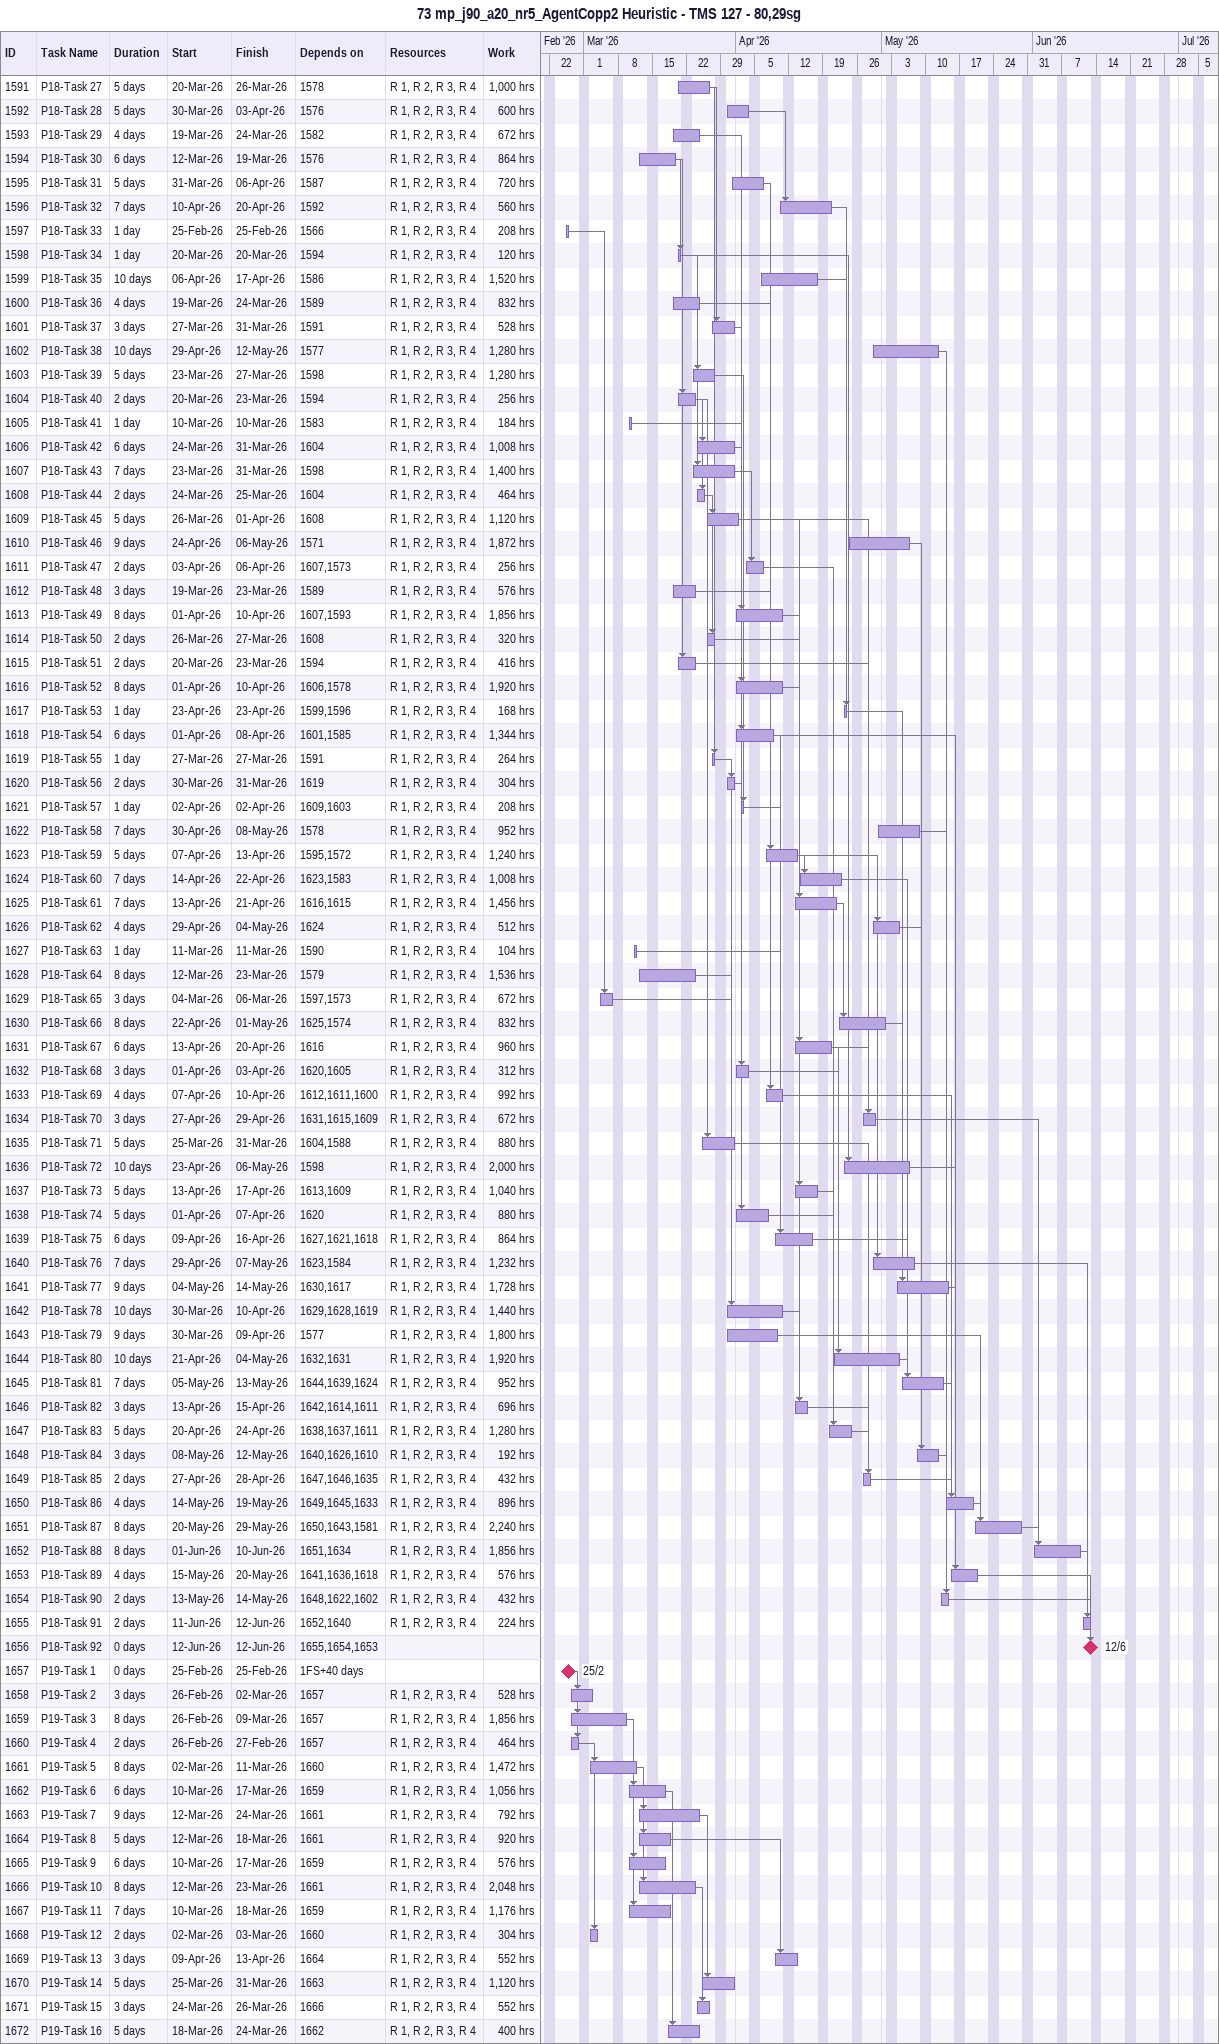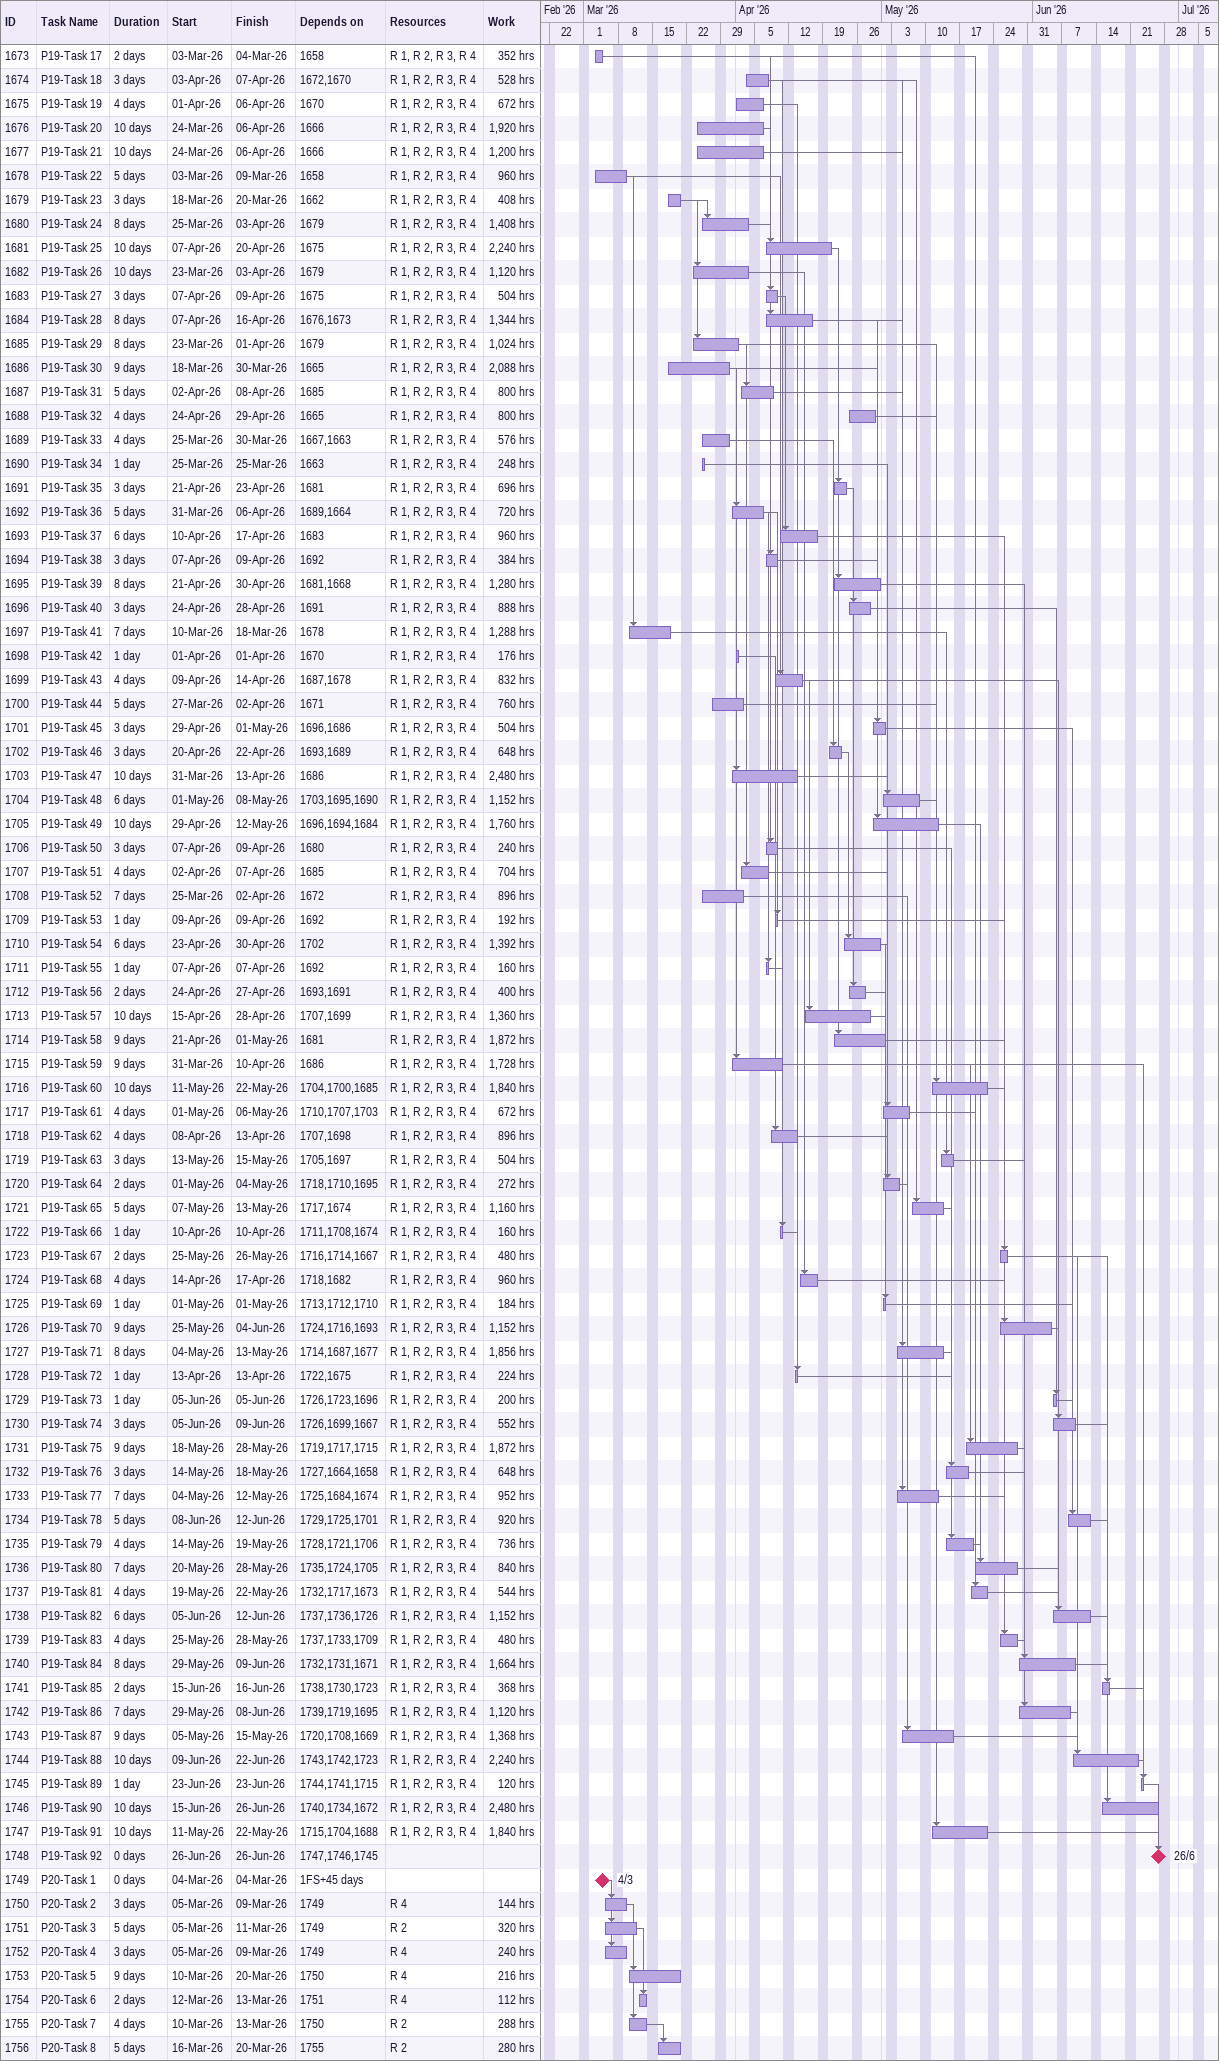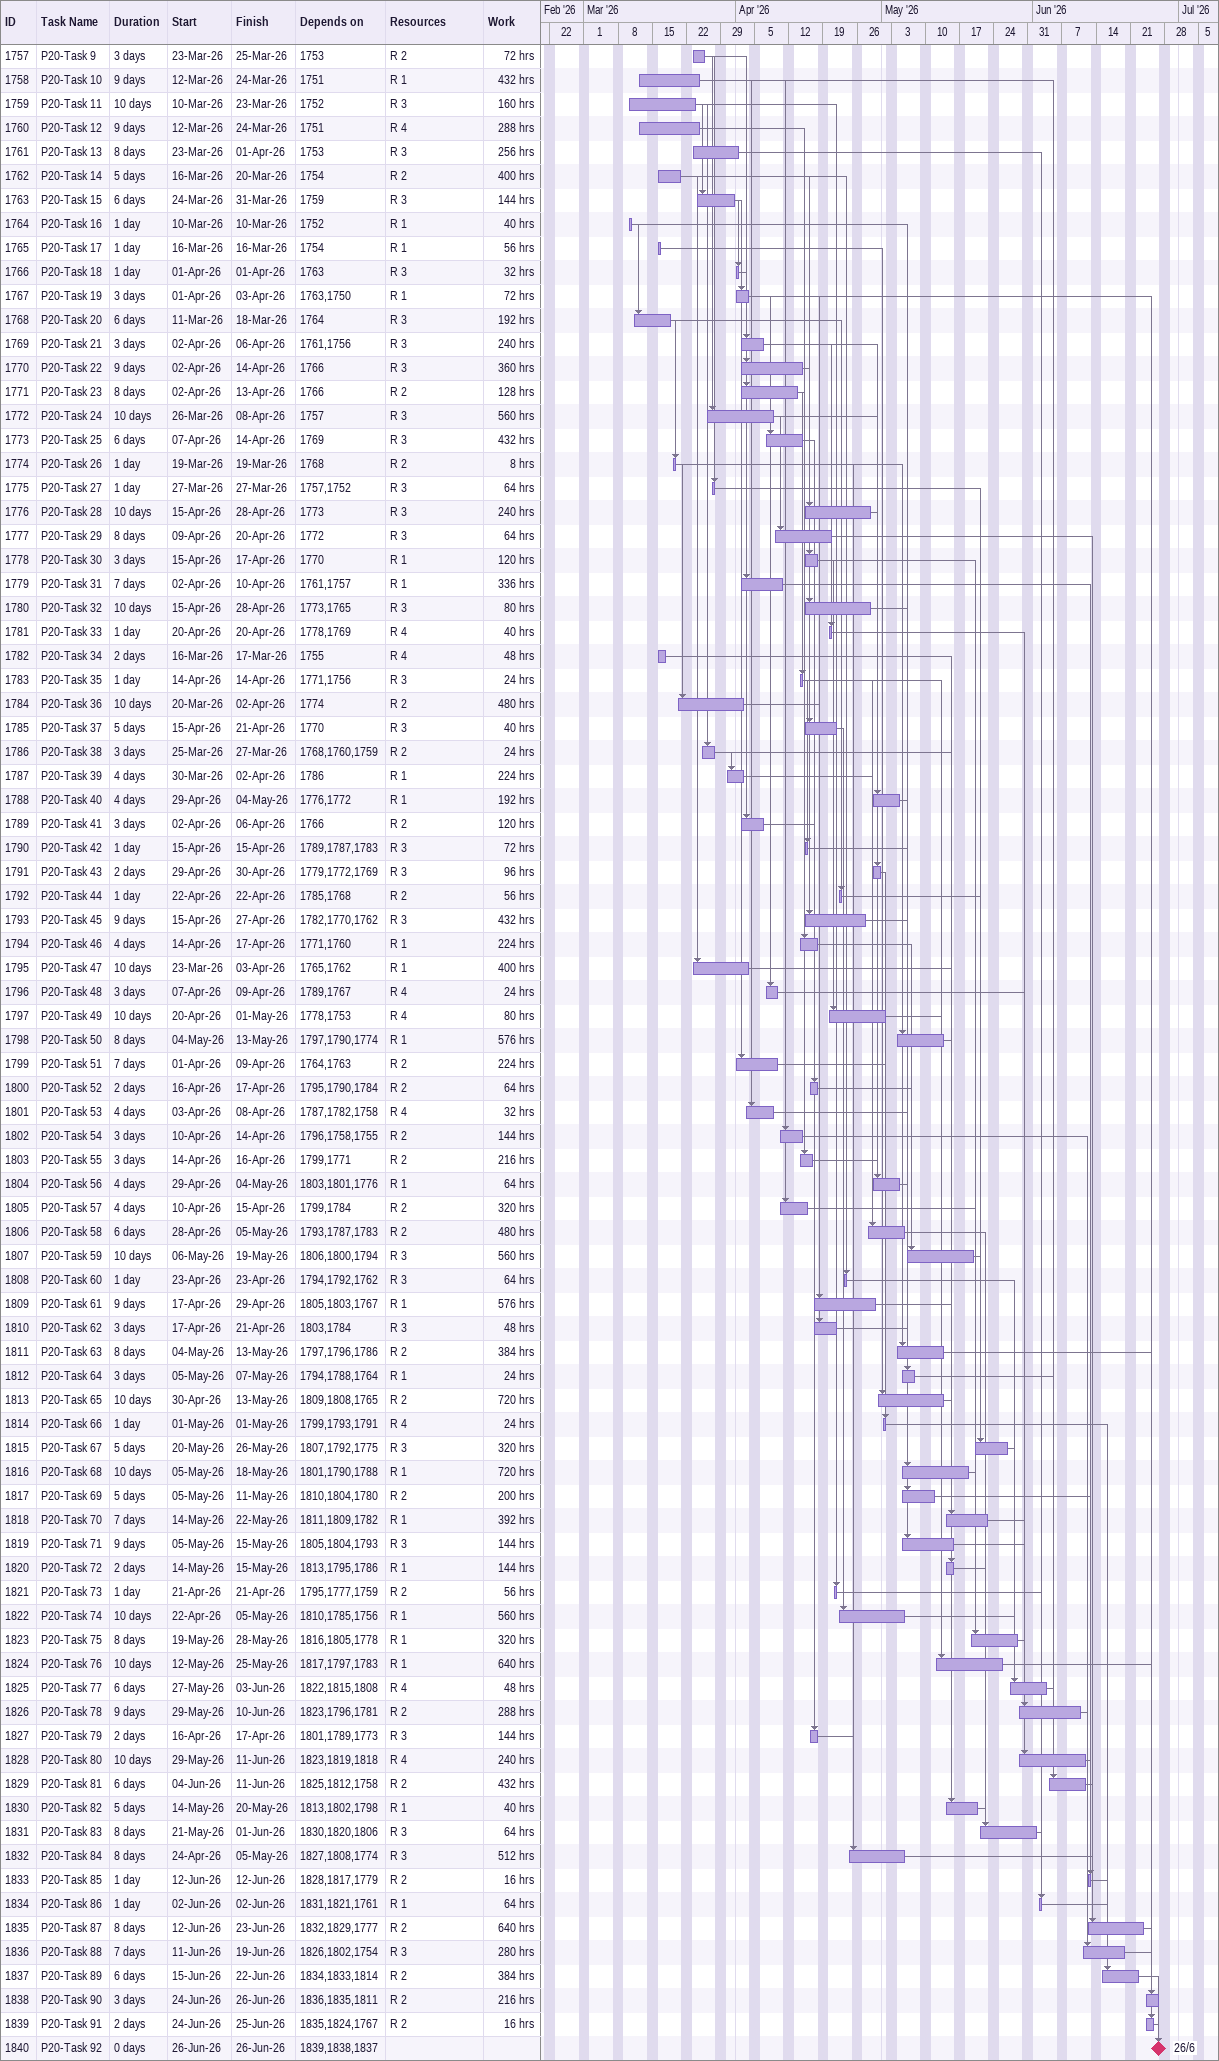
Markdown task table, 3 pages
73 mp_j90_a20_nr5_AgentCopp2 Heuristic - TMS 127 - 80,29sg

| ID | Task | Duration | Start | Finish | Predecessors | Resources | Work (h) |
|---|---|---|---|---|---|---|---|
| 1591 | P18-Task 27 | 5d | 2026-03-20 | 2026-03-26 | 1578 | R 1, R 2, R 3, R 4 | 1000 |
| 1592 | P18-Task 28 | 5d | 2026-03-30 | 2026-04-03 | 1576 | R 1, R 2, R 3, R 4 | 600 |
| 1593 | P18-Task 29 | 4d | 2026-03-19 | 2026-03-24 | 1582 | R 1, R 2, R 3, R 4 | 672 |
| 1594 | P18-Task 30 | 6d | 2026-03-12 | 2026-03-19 | 1576 | R 1, R 2, R 3, R 4 | 864 |
| 1595 | P18-Task 31 | 5d | 2026-03-31 | 2026-04-06 | 1587 | R 1, R 2, R 3, R 4 | 720 |
| 1596 | P18-Task 32 | 7d | 2026-04-10 | 2026-04-20 | 1592 | R 1, R 2, R 3, R 4 | 560 |
| 1597 | P18-Task 33 | 1d | 2026-02-25 | 2026-02-25 | 1566 | R 1, R 2, R 3, R 4 | 208 |
| 1598 | P18-Task 34 | 1d | 2026-03-20 | 2026-03-20 | 1594 | R 1, R 2, R 3, R 4 | 120 |
| 1599 | P18-Task 35 | 10d | 2026-04-06 | 2026-04-17 | 1586 | R 1, R 2, R 3, R 4 | 1520 |
| 1600 | P18-Task 36 | 4d | 2026-03-19 | 2026-03-24 | 1589 | R 1, R 2, R 3, R 4 | 832 |
| 1601 | P18-Task 37 | 3d | 2026-03-27 | 2026-03-31 | 1591 | R 1, R 2, R 3, R 4 | 528 |
| 1602 | P18-Task 38 | 10d | 2026-04-29 | 2026-05-12 | 1577 | R 1, R 2, R 3, R 4 | 1280 |
| 1603 | P18-Task 39 | 5d | 2026-03-23 | 2026-03-27 | 1598 | R 1, R 2, R 3, R 4 | 1280 |
| 1604 | P18-Task 40 | 2d | 2026-03-20 | 2026-03-23 | 1594 | R 1, R 2, R 3, R 4 | 256 |
| 1605 | P18-Task 41 | 1d | 2026-03-10 | 2026-03-10 | 1583 | R 1, R 2, R 3, R 4 | 184 |
| 1606 | P18-Task 42 | 6d | 2026-03-24 | 2026-03-31 | 1604 | R 1, R 2, R 3, R 4 | 1008 |
| 1607 | P18-Task 43 | 7d | 2026-03-23 | 2026-03-31 | 1598 | R 1, R 2, R 3, R 4 | 1400 |
| 1608 | P18-Task 44 | 2d | 2026-03-24 | 2026-03-25 | 1604 | R 1, R 2, R 3, R 4 | 464 |
| 1609 | P18-Task 45 | 5d | 2026-03-26 | 2026-04-01 | 1608 | R 1, R 2, R 3, R 4 | 1120 |
| 1610 | P18-Task 46 | 9d | 2026-04-24 | 2026-05-06 | 1571 | R 1, R 2, R 3, R 4 | 1872 |
| 1611 | P18-Task 47 | 2d | 2026-04-03 | 2026-04-06 | 1607, 1573 | R 1, R 2, R 3, R 4 | 256 |
| 1612 | P18-Task 48 | 3d | 2026-03-19 | 2026-03-23 | 1589 | R 1, R 2, R 3, R 4 | 576 |
| 1613 | P18-Task 49 | 8d | 2026-04-01 | 2026-04-10 | 1607, 1593 | R 1, R 2, R 3, R 4 | 1856 |
| 1614 | P18-Task 50 | 2d | 2026-03-26 | 2026-03-27 | 1608 | R 1, R 2, R 3, R 4 | 320 |
| 1615 | P18-Task 51 | 2d | 2026-03-20 | 2026-03-23 | 1594 | R 1, R 2, R 3, R 4 | 416 |
| 1616 | P18-Task 52 | 8d | 2026-04-01 | 2026-04-10 | 1606, 1578 | R 1, R 2, R 3, R 4 | 1920 |
| 1617 | P18-Task 53 | 1d | 2026-04-23 | 2026-04-23 | 1599, 1596 | R 1, R 2, R 3, R 4 | 168 |
| 1618 | P18-Task 54 | 6d | 2026-04-01 | 2026-04-08 | 1601, 1585 | R 1, R 2, R 3, R 4 | 1344 |
| 1619 | P18-Task 55 | 1d | 2026-03-27 | 2026-03-27 | 1591 | R 1, R 2, R 3, R 4 | 264 |
| 1620 | P18-Task 56 | 2d | 2026-03-30 | 2026-03-31 | 1619 | R 1, R 2, R 3, R 4 | 304 |
| 1621 | P18-Task 57 | 1d | 2026-04-02 | 2026-04-02 | 1609, 1603 | R 1, R 2, R 3, R 4 | 208 |
| 1622 | P18-Task 58 | 7d | 2026-04-30 | 2026-05-08 | 1578 | R 1, R 2, R 3, R 4 | 952 |
| 1623 | P18-Task 59 | 5d | 2026-04-07 | 2026-04-13 | 1595, 1572 | R 1, R 2, R 3, R 4 | 1240 |
| 1624 | P18-Task 60 | 7d | 2026-04-14 | 2026-04-22 | 1623, 1583 | R 1, R 2, R 3, R 4 | 1008 |
| 1625 | P18-Task 61 | 7d | 2026-04-13 | 2026-04-21 | 1616, 1615 | R 1, R 2, R 3, R 4 | 1456 |
| 1626 | P18-Task 62 | 4d | 2026-04-29 | 2026-05-04 | 1624 | R 1, R 2, R 3, R 4 | 512 |
| 1627 | P18-Task 63 | 1d | 2026-03-11 | 2026-03-11 | 1590 | R 1, R 2, R 3, R 4 | 104 |
| 1628 | P18-Task 64 | 8d | 2026-03-12 | 2026-03-23 | 1579 | R 1, R 2, R 3, R 4 | 1536 |
| 1629 | P18-Task 65 | 3d | 2026-03-04 | 2026-03-06 | 1597, 1573 | R 1, R 2, R 3, R 4 | 672 |
| 1630 | P18-Task 66 | 8d | 2026-04-22 | 2026-05-01 | 1625, 1574 | R 1, R 2, R 3, R 4 | 832 |
| 1631 | P18-Task 67 | 6d | 2026-04-13 | 2026-04-20 | 1616 | R 1, R 2, R 3, R 4 | 960 |
| 1632 | P18-Task 68 | 3d | 2026-04-01 | 2026-04-03 | 1620, 1605 | R 1, R 2, R 3, R 4 | 312 |
| 1633 | P18-Task 69 | 4d | 2026-04-07 | 2026-04-10 | 1612, 1611, 1600 | R 1, R 2, R 3, R 4 | 992 |
| 1634 | P18-Task 70 | 3d | 2026-04-27 | 2026-04-29 | 1631, 1615, 1609 | R 1, R 2, R 3, R 4 | 672 |
| 1635 | P18-Task 71 | 5d | 2026-03-25 | 2026-03-31 | 1604, 1588 | R 1, R 2, R 3, R 4 | 880 |
| 1636 | P18-Task 72 | 10d | 2026-04-23 | 2026-05-06 | 1598 | R 1, R 2, R 3, R 4 | 2000 |
| 1637 | P18-Task 73 | 5d | 2026-04-13 | 2026-04-17 | 1613, 1609 | R 1, R 2, R 3, R 4 | 1040 |
| 1638 | P18-Task 74 | 5d | 2026-04-01 | 2026-04-07 | 1620 | R 1, R 2, R 3, R 4 | 880 |
| 1639 | P18-Task 75 | 6d | 2026-04-09 | 2026-04-16 | 1627, 1621, 1618 | R 1, R 2, R 3, R 4 | 864 |
| 1640 | P18-Task 76 | 7d | 2026-04-29 | 2026-05-07 | 1623, 1584 | R 1, R 2, R 3, R 4 | 1232 |
| 1641 | P18-Task 77 | 9d | 2026-05-04 | 2026-05-14 | 1630, 1617 | R 1, R 2, R 3, R 4 | 1728 |
| 1642 | P18-Task 78 | 10d | 2026-03-30 | 2026-04-10 | 1629, 1628, 1619 | R 1, R 2, R 3, R 4 | 1440 |
| 1643 | P18-Task 79 | 9d | 2026-03-30 | 2026-04-09 | 1577 | R 1, R 2, R 3, R 4 | 1800 |
| 1644 | P18-Task 80 | 10d | 2026-04-21 | 2026-05-04 | 1632, 1631 | R 1, R 2, R 3, R 4 | 1920 |
| 1645 | P18-Task 81 | 7d | 2026-05-05 | 2026-05-13 | 1644, 1639, 1624 | R 1, R 2, R 3, R 4 | 952 |
| 1646 | P18-Task 82 | 3d | 2026-04-13 | 2026-04-15 | 1642, 1614, 1611 | R 1, R 2, R 3, R 4 | 696 |
| 1647 | P18-Task 83 | 5d | 2026-04-20 | 2026-04-24 | 1638, 1637, 1611 | R 1, R 2, R 3, R 4 | 1280 |
| 1648 | P18-Task 84 | 3d | 2026-05-08 | 2026-05-12 | 1640, 1626, 1610 | R 1, R 2, R 3, R 4 | 192 |
| 1649 | P18-Task 85 | 2d | 2026-04-27 | 2026-04-28 | 1647, 1646, 1635 | R 1, R 2, R 3, R 4 | 432 |
| 1650 | P18-Task 86 | 4d | 2026-05-14 | 2026-05-19 | 1649, 1645, 1633 | R 1, R 2, R 3, R 4 | 896 |
| 1651 | P18-Task 87 | 8d | 2026-05-20 | 2026-05-29 | 1650, 1643, 1581 | R 1, R 2, R 3, R 4 | 2240 |
| 1652 | P18-Task 88 | 8d | 2026-06-01 | 2026-06-10 | 1651, 1634 | R 1, R 2, R 3, R 4 | 1856 |
| 1653 | P18-Task 89 | 4d | 2026-05-15 | 2026-05-20 | 1641, 1636, 1618 | R 1, R 2, R 3, R 4 | 576 |
| 1654 | P18-Task 90 | 2d | 2026-05-13 | 2026-05-14 | 1648, 1622, 1602 | R 1, R 2, R 3, R 4 | 432 |
| 1655 | P18-Task 91 | 2d | 2026-06-11 | 2026-06-12 | 1652, 1640 | R 1, R 2, R 3, R 4 | 224 |
| 1656 | P18-Task 92 | 0d | 2026-06-12 | 2026-06-12 | 1655, 1654, 1653 |  |  |
| 1657 | P19-Task 1 | 0d | 2026-02-25 | 2026-02-25 | 1FS+40d |  |  |
| 1658 | P19-Task 2 | 3d | 2026-02-26 | 2026-03-02 | 1657 | R 1, R 2, R 3, R 4 | 528 |
| 1659 | P19-Task 3 | 8d | 2026-02-26 | 2026-03-09 | 1657 | R 1, R 2, R 3, R 4 | 1856 |
| 1660 | P19-Task 4 | 2d | 2026-02-26 | 2026-02-27 | 1657 | R 1, R 2, R 3, R 4 | 464 |
| 1661 | P19-Task 5 | 8d | 2026-03-02 | 2026-03-11 | 1660 | R 1, R 2, R 3, R 4 | 1472 |
| 1662 | P19-Task 6 | 6d | 2026-03-10 | 2026-03-17 | 1659 | R 1, R 2, R 3, R 4 | 1056 |
| 1663 | P19-Task 7 | 9d | 2026-03-12 | 2026-03-24 | 1661 | R 1, R 2, R 3, R 4 | 792 |
| 1664 | P19-Task 8 | 5d | 2026-03-12 | 2026-03-18 | 1661 | R 1, R 2, R 3, R 4 | 920 |
| 1665 | P19-Task 9 | 6d | 2026-03-10 | 2026-03-17 | 1659 | R 1, R 2, R 3, R 4 | 576 |
| 1666 | P19-Task 10 | 8d | 2026-03-12 | 2026-03-23 | 1661 | R 1, R 2, R 3, R 4 | 2048 |
| 1667 | P19-Task 11 | 7d | 2026-03-10 | 2026-03-18 | 1659 | R 1, R 2, R 3, R 4 | 1176 |
| 1668 | P19-Task 12 | 2d | 2026-03-02 | 2026-03-03 | 1660 | R 1, R 2, R 3, R 4 | 304 |
| 1669 | P19-Task 13 | 3d | 2026-04-09 | 2026-04-13 | 1664 | R 1, R 2, R 3, R 4 | 552 |
| 1670 | P19-Task 14 | 5d | 2026-03-25 | 2026-03-31 | 1663 | R 1, R 2, R 3, R 4 | 1120 |
| 1671 | P19-Task 15 | 3d | 2026-03-24 | 2026-03-26 | 1666 | R 1, R 2, R 3, R 4 | 552 |
| 1672 | P19-Task 16 | 5d | 2026-03-18 | 2026-03-24 | 1662 | R 1, R 2, R 3, R 4 | 400 |
| 1673 | P19-Task 17 | 2d | 2026-03-03 | 2026-03-04 | 1658 | R 1, R 2, R 3, R 4 | 352 |
| 1674 | P19-Task 18 | 3d | 2026-04-03 | 2026-04-07 | 1672, 1670 | R 1, R 2, R 3, R 4 | 528 |
| 1675 | P19-Task 19 | 4d | 2026-04-01 | 2026-04-06 | 1670 | R 1, R 2, R 3, R 4 | 672 |
| 1676 | P19-Task 20 | 10d | 2026-03-24 | 2026-04-06 | 1666 | R 1, R 2, R 3, R 4 | 1920 |
| 1677 | P19-Task 21 | 10d | 2026-03-24 | 2026-04-06 | 1666 | R 1, R 2, R 3, R 4 | 1200 |
| 1678 | P19-Task 22 | 5d | 2026-03-03 | 2026-03-09 | 1658 | R 1, R 2, R 3, R 4 | 960 |
| 1679 | P19-Task 23 | 3d | 2026-03-18 | 2026-03-20 | 1662 | R 1, R 2, R 3, R 4 | 408 |
| 1680 | P19-Task 24 | 8d | 2026-03-25 | 2026-04-03 | 1679 | R 1, R 2, R 3, R 4 | 1408 |
| 1681 | P19-Task 25 | 10d | 2026-04-07 | 2026-04-20 | 1675 | R 1, R 2, R 3, R 4 | 2240 |
| 1682 | P19-Task 26 | 10d | 2026-03-23 | 2026-04-03 | 1679 | R 1, R 2, R 3, R 4 | 1120 |
| 1683 | P19-Task 27 | 3d | 2026-04-07 | 2026-04-09 | 1675 | R 1, R 2, R 3, R 4 | 504 |
| 1684 | P19-Task 28 | 8d | 2026-04-07 | 2026-04-16 | 1676, 1673 | R 1, R 2, R 3, R 4 | 1344 |
| 1685 | P19-Task 29 | 8d | 2026-03-23 | 2026-04-01 | 1679 | R 1, R 2, R 3, R 4 | 1024 |
| 1686 | P19-Task 30 | 9d | 2026-03-18 | 2026-03-30 | 1665 | R 1, R 2, R 3, R 4 | 2088 |
| 1687 | P19-Task 31 | 5d | 2026-04-02 | 2026-04-08 | 1685 | R 1, R 2, R 3, R 4 | 800 |
| 1688 | P19-Task 32 | 4d | 2026-04-24 | 2026-04-29 | 1665 | R 1, R 2, R 3, R 4 | 800 |
| 1689 | P19-Task 33 | 4d | 2026-03-25 | 2026-03-30 | 1667, 1663 | R 1, R 2, R 3, R 4 | 576 |
| 1690 | P19-Task 34 | 1d | 2026-03-25 | 2026-03-25 | 1663 | R 1, R 2, R 3, R 4 | 248 |
| 1691 | P19-Task 35 | 3d | 2026-04-21 | 2026-04-23 | 1681 | R 1, R 2, R 3, R 4 | 696 |
| 1692 | P19-Task 36 | 5d | 2026-03-31 | 2026-04-06 | 1689, 1664 | R 1, R 2, R 3, R 4 | 720 |
| 1693 | P19-Task 37 | 6d | 2026-04-10 | 2026-04-17 | 1683 | R 1, R 2, R 3, R 4 | 960 |
| 1694 | P19-Task 38 | 3d | 2026-04-07 | 2026-04-09 | 1692 | R 1, R 2, R 3, R 4 | 384 |
| 1695 | P19-Task 39 | 8d | 2026-04-21 | 2026-04-30 | 1681, 1668 | R 1, R 2, R 3, R 4 | 1280 |
| 1696 | P19-Task 40 | 3d | 2026-04-24 | 2026-04-28 | 1691 | R 1, R 2, R 3, R 4 | 888 |
| 1697 | P19-Task 41 | 7d | 2026-03-10 | 2026-03-18 | 1678 | R 1, R 2, R 3, R 4 | 1288 |
| 1698 | P19-Task 42 | 1d | 2026-04-01 | 2026-04-01 | 1670 | R 1, R 2, R 3, R 4 | 176 |
| 1699 | P19-Task 43 | 4d | 2026-04-09 | 2026-04-14 | 1687, 1678 | R 1, R 2, R 3, R 4 | 832 |
| 1700 | P19-Task 44 | 5d | 2026-03-27 | 2026-04-02 | 1671 | R 1, R 2, R 3, R 4 | 760 |
| 1701 | P19-Task 45 | 3d | 2026-04-29 | 2026-05-01 | 1696, 1686 | R 1, R 2, R 3, R 4 | 504 |
| 1702 | P19-Task 46 | 3d | 2026-04-20 | 2026-04-22 | 1693, 1689 | R 1, R 2, R 3, R 4 | 648 |
| 1703 | P19-Task 47 | 10d | 2026-03-31 | 2026-04-13 | 1686 | R 1, R 2, R 3, R 4 | 2480 |
| 1704 | P19-Task 48 | 6d | 2026-05-01 | 2026-05-08 | 1703, 1695, 1690 | R 1, R 2, R 3, R 4 | 1152 |
| 1705 | P19-Task 49 | 10d | 2026-04-29 | 2026-05-12 | 1696, 1694, 1684 | R 1, R 2, R 3, R 4 | 1760 |
| 1706 | P19-Task 50 | 3d | 2026-04-07 | 2026-04-09 | 1680 | R 1, R 2, R 3, R 4 | 240 |
| 1707 | P19-Task 51 | 4d | 2026-04-02 | 2026-04-07 | 1685 | R 1, R 2, R 3, R 4 | 704 |
| 1708 | P19-Task 52 | 7d | 2026-03-25 | 2026-04-02 | 1672 | R 1, R 2, R 3, R 4 | 896 |
| 1709 | P19-Task 53 | 1d | 2026-04-09 | 2026-04-09 | 1692 | R 1, R 2, R 3, R 4 | 192 |
| 1710 | P19-Task 54 | 6d | 2026-04-23 | 2026-04-30 | 1702 | R 1, R 2, R 3, R 4 | 1392 |
| 1711 | P19-Task 55 | 1d | 2026-04-07 | 2026-04-07 | 1692 | R 1, R 2, R 3, R 4 | 160 |
| 1712 | P19-Task 56 | 2d | 2026-04-24 | 2026-04-27 | 1693, 1691 | R 1, R 2, R 3, R 4 | 400 |
| 1713 | P19-Task 57 | 10d | 2026-04-15 | 2026-04-28 | 1707, 1699 | R 1, R 2, R 3, R 4 | 1360 |
| 1714 | P19-Task 58 | 9d | 2026-04-21 | 2026-05-01 | 1681 | R 1, R 2, R 3, R 4 | 1872 |
| 1715 | P19-Task 59 | 9d | 2026-03-31 | 2026-04-10 | 1686 | R 1, R 2, R 3, R 4 | 1728 |
| 1716 | P19-Task 60 | 10d | 2026-05-11 | 2026-05-22 | 1704, 1700, 1685 | R 1, R 2, R 3, R 4 | 1840 |
| 1717 | P19-Task 61 | 4d | 2026-05-01 | 2026-05-06 | 1710, 1707, 1703 | R 1, R 2, R 3, R 4 | 672 |
| 1718 | P19-Task 62 | 4d | 2026-04-08 | 2026-04-13 | 1707, 1698 | R 1, R 2, R 3, R 4 | 896 |
| 1719 | P19-Task 63 | 3d | 2026-05-13 | 2026-05-15 | 1705, 1697 | R 1, R 2, R 3, R 4 | 504 |
| 1720 | P19-Task 64 | 2d | 2026-05-01 | 2026-05-04 | 1718, 1710, 1695 | R 1, R 2, R 3, R 4 | 272 |
| 1721 | P19-Task 65 | 5d | 2026-05-07 | 2026-05-13 | 1717, 1674 | R 1, R 2, R 3, R 4 | 1160 |
| 1722 | P19-Task 66 | 1d | 2026-04-10 | 2026-04-10 | 1711, 1708, 1674 | R 1, R 2, R 3, R 4 | 160 |
| 1723 | P19-Task 67 | 2d | 2026-05-25 | 2026-05-26 | 1716, 1714, 1667 | R 1, R 2, R 3, R 4 | 480 |
| 1724 | P19-Task 68 | 4d | 2026-04-14 | 2026-04-17 | 1718, 1682 | R 1, R 2, R 3, R 4 | 960 |
| 1725 | P19-Task 69 | 1d | 2026-05-01 | 2026-05-01 | 1713, 1712, 1710 | R 1, R 2, R 3, R 4 | 184 |
| 1726 | P19-Task 70 | 9d | 2026-05-25 | 2026-06-04 | 1724, 1716, 1693 | R 1, R 2, R 3, R 4 | 1152 |
| 1727 | P19-Task 71 | 8d | 2026-05-04 | 2026-05-13 | 1714, 1687, 1677 | R 1, R 2, R 3, R 4 | 1856 |
| 1728 | P19-Task 72 | 1d | 2026-04-13 | 2026-04-13 | 1722, 1675 | R 1, R 2, R 3, R 4 | 224 |
| 1729 | P19-Task 73 | 1d | 2026-06-05 | 2026-06-05 | 1726, 1723, 1696 | R 1, R 2, R 3, R 4 | 200 |
| 1730 | P19-Task 74 | 3d | 2026-06-05 | 2026-06-09 | 1726, 1699, 1667 | R 1, R 2, R 3, R 4 | 552 |
| 1731 | P19-Task 75 | 9d | 2026-05-18 | 2026-05-28 | 1719, 1717, 1715 | R 1, R 2, R 3, R 4 | 1872 |
| 1732 | P19-Task 76 | 3d | 2026-05-14 | 2026-05-18 | 1727, 1664, 1658 | R 1, R 2, R 3, R 4 | 648 |
| 1733 | P19-Task 77 | 7d | 2026-05-04 | 2026-05-12 | 1725, 1684, 1674 | R 1, R 2, R 3, R 4 | 952 |
| 1734 | P19-Task 78 | 5d | 2026-06-08 | 2026-06-12 | 1729, 1725, 1701 | R 1, R 2, R 3, R 4 | 920 |
| 1735 | P19-Task 79 | 4d | 2026-05-14 | 2026-05-19 | 1728, 1721, 1706 | R 1, R 2, R 3, R 4 | 736 |
| 1736 | P19-Task 80 | 7d | 2026-05-20 | 2026-05-28 | 1735, 1724, 1705 | R 1, R 2, R 3, R 4 | 840 |
| 1737 | P19-Task 81 | 4d | 2026-05-19 | 2026-05-22 | 1732, 1717, 1673 | R 1, R 2, R 3, R 4 | 544 |
| 1738 | P19-Task 82 | 6d | 2026-06-05 | 2026-06-12 | 1737, 1736, 1726 | R 1, R 2, R 3, R 4 | 1152 |
| 1739 | P19-Task 83 | 4d | 2026-05-25 | 2026-05-28 | 1737, 1733, 1709 | R 1, R 2, R 3, R 4 | 480 |
| 1740 | P19-Task 84 | 8d | 2026-05-29 | 2026-06-09 | 1732, 1731, 1671 | R 1, R 2, R 3, R 4 | 1664 |
| 1741 | P19-Task 85 | 2d | 2026-06-15 | 2026-06-16 | 1738, 1730, 1723 | R 1, R 2, R 3, R 4 | 368 |
| 1742 | P19-Task 86 | 7d | 2026-05-29 | 2026-06-08 | 1739, 1719, 1695 | R 1, R 2, R 3, R 4 | 1120 |
| 1743 | P19-Task 87 | 9d | 2026-05-05 | 2026-05-15 | 1720, 1708, 1669 | R 1, R 2, R 3, R 4 | 1368 |
| 1744 | P19-Task 88 | 10d | 2026-06-09 | 2026-06-22 | 1743, 1742, 1723 | R 1, R 2, R 3, R 4 | 2240 |
| 1745 | P19-Task 89 | 1d | 2026-06-23 | 2026-06-23 | 1744, 1741, 1715 | R 1, R 2, R 3, R 4 | 120 |
| 1746 | P19-Task 90 | 10d | 2026-06-15 | 2026-06-26 | 1740, 1734, 1672 | R 1, R 2, R 3, R 4 | 2480 |
| 1747 | P19-Task 91 | 10d | 2026-05-11 | 2026-05-22 | 1715, 1704, 1688 | R 1, R 2, R 3, R 4 | 1840 |
| 1748 | P19-Task 92 | 0d | 2026-06-26 | 2026-06-26 | 1747, 1746, 1745 |  |  |
| 1749 | P20-Task 1 | 0d | 2026-03-04 | 2026-03-04 | 1FS+45d |  |  |
| 1750 | P20-Task 2 | 3d | 2026-03-05 | 2026-03-09 | 1749 | R 4 | 144 |
| 1751 | P20-Task 3 | 5d | 2026-03-05 | 2026-03-11 | 1749 | R 2 | 320 |
| 1752 | P20-Task 4 | 3d | 2026-03-05 | 2026-03-09 | 1749 | R 4 | 240 |
| 1753 | P20-Task 5 | 9d | 2026-03-10 | 2026-03-20 | 1750 | R 4 | 216 |
| 1754 | P20-Task 6 | 2d | 2026-03-12 | 2026-03-13 | 1751 | R 4 | 112 |
| 1755 | P20-Task 7 | 4d | 2026-03-10 | 2026-03-13 | 1750 | R 2 | 288 |
| 1756 | P20-Task 8 | 5d | 2026-03-16 | 2026-03-20 | 1755 | R 2 | 280 |
| 1757 | P20-Task 9 | 3d | 2026-03-23 | 2026-03-25 | 1753 | R 2 | 72 |
| 1758 | P20-Task 10 | 9d | 2026-03-12 | 2026-03-24 | 1751 | R 1 | 432 |
| 1759 | P20-Task 11 | 10d | 2026-03-10 | 2026-03-23 | 1752 | R 3 | 160 |
| 1760 | P20-Task 12 | 9d | 2026-03-12 | 2026-03-24 | 1751 | R 4 | 288 |
| 1761 | P20-Task 13 | 8d | 2026-03-23 | 2026-04-01 | 1753 | R 3 | 256 |
| 1762 | P20-Task 14 | 5d | 2026-03-16 | 2026-03-20 | 1754 | R 2 | 400 |
| 1763 | P20-Task 15 | 6d | 2026-03-24 | 2026-03-31 | 1759 | R 3 | 144 |
| 1764 | P20-Task 16 | 1d | 2026-03-10 | 2026-03-10 | 1752 | R 1 | 40 |
| 1765 | P20-Task 17 | 1d | 2026-03-16 | 2026-03-16 | 1754 | R 1 | 56 |
| 1766 | P20-Task 18 | 1d | 2026-04-01 | 2026-04-01 | 1763 | R 3 | 32 |
| 1767 | P20-Task 19 | 3d | 2026-04-01 | 2026-04-03 | 1763, 1750 | R 1 | 72 |
| 1768 | P20-Task 20 | 6d | 2026-03-11 | 2026-03-18 | 1764 | R 3 | 192 |
| 1769 | P20-Task 21 | 3d | 2026-04-02 | 2026-04-06 | 1761, 1756 | R 3 | 240 |
| 1770 | P20-Task 22 | 9d | 2026-04-02 | 2026-04-14 | 1766 | R 3 | 360 |
| 1771 | P20-Task 23 | 8d | 2026-04-02 | 2026-04-13 | 1766 | R 2 | 128 |
| 1772 | P20-Task 24 | 10d | 2026-03-26 | 2026-04-08 | 1757 | R 3 | 560 |
| 1773 | P20-Task 25 | 6d | 2026-04-07 | 2026-04-14 | 1769 | R 3 | 432 |
| 1774 | P20-Task 26 | 1d | 2026-03-19 | 2026-03-19 | 1768 | R 2 | 8 |
| 1775 | P20-Task 27 | 1d | 2026-03-27 | 2026-03-27 | 1757, 1752 | R 3 | 64 |
| 1776 | P20-Task 28 | 10d | 2026-04-15 | 2026-04-28 | 1773 | R 3 | 240 |
| 1777 | P20-Task 29 | 8d | 2026-04-09 | 2026-04-20 | 1772 | R 3 | 64 |
| 1778 | P20-Task 30 | 3d | 2026-04-15 | 2026-04-17 | 1770 | R 1 | 120 |
| 1779 | P20-Task 31 | 7d | 2026-04-02 | 2026-04-10 | 1761, 1757 | R 1 | 336 |
| 1780 | P20-Task 32 | 10d | 2026-04-15 | 2026-04-28 | 1773, 1765 | R 3 | 80 |
| 1781 | P20-Task 33 | 1d | 2026-04-20 | 2026-04-20 | 1778, 1769 | R 4 | 40 |
| 1782 | P20-Task 34 | 2d | 2026-03-16 | 2026-03-17 | 1755 | R 4 | 48 |
| 1783 | P20-Task 35 | 1d | 2026-04-14 | 2026-04-14 | 1771, 1756 | R 3 | 24 |
| 1784 | P20-Task 36 | 10d | 2026-03-20 | 2026-04-02 | 1774 | R 2 | 480 |
| 1785 | P20-Task 37 | 5d | 2026-04-15 | 2026-04-21 | 1770 | R 3 | 40 |
| 1786 | P20-Task 38 | 3d | 2026-03-25 | 2026-03-27 | 1768, 1760, 1759 | R 2 | 24 |
| 1787 | P20-Task 39 | 4d | 2026-03-30 | 2026-04-02 | 1786 | R 1 | 224 |
| 1788 | P20-Task 40 | 4d | 2026-04-29 | 2026-05-04 | 1776, 1772 | R 1 | 192 |
| 1789 | P20-Task 41 | 3d | 2026-04-02 | 2026-04-06 | 1766 | R 2 | 120 |
| 1790 | P20-Task 42 | 1d | 2026-04-15 | 2026-04-15 | 1789, 1787, 1783 | R 3 | 72 |
| 1791 | P20-Task 43 | 2d | 2026-04-29 | 2026-04-30 | 1779, 1772, 1769 | R 3 | 96 |
| 1792 | P20-Task 44 | 1d | 2026-04-22 | 2026-04-22 | 1785, 1768 | R 2 | 56 |
| 1793 | P20-Task 45 | 9d | 2026-04-15 | 2026-04-27 | 1782, 1770, 1762 | R 3 | 432 |
| 1794 | P20-Task 46 | 4d | 2026-04-14 | 2026-04-17 | 1771, 1760 | R 1 | 224 |
| 1795 | P20-Task 47 | 10d | 2026-03-23 | 2026-04-03 | 1765, 1762 | R 1 | 400 |
| 1796 | P20-Task 48 | 3d | 2026-04-07 | 2026-04-09 | 1789, 1767 | R 4 | 24 |
| 1797 | P20-Task 49 | 10d | 2026-04-20 | 2026-05-01 | 1778, 1753 | R 4 | 80 |
| 1798 | P20-Task 50 | 8d | 2026-05-04 | 2026-05-13 | 1797, 1790, 1774 | R 1 | 576 |
| 1799 | P20-Task 51 | 7d | 2026-04-01 | 2026-04-09 | 1764, 1763 | R 2 | 224 |
| 1800 | P20-Task 52 | 2d | 2026-04-16 | 2026-04-17 | 1795, 1790, 1784 | R 2 | 64 |
| 1801 | P20-Task 53 | 4d | 2026-04-03 | 2026-04-08 | 1787, 1782, 1758 | R 4 | 32 |
| 1802 | P20-Task 54 | 3d | 2026-04-10 | 2026-04-14 | 1796, 1758, 1755 | R 2 | 144 |
| 1803 | P20-Task 55 | 3d | 2026-04-14 | 2026-04-16 | 1799, 1771 | R 2 | 216 |
| 1804 | P20-Task 56 | 4d | 2026-04-29 | 2026-05-04 | 1803, 1801, 1776 | R 1 | 64 |
| 1805 | P20-Task 57 | 4d | 2026-04-10 | 2026-04-15 | 1799, 1784 | R 2 | 320 |
| 1806 | P20-Task 58 | 6d | 2026-04-28 | 2026-05-05 | 1793, 1787, 1783 | R 2 | 480 |
| 1807 | P20-Task 59 | 10d | 2026-05-06 | 2026-05-19 | 1806, 1800, 1794 | R 3 | 560 |
| 1808 | P20-Task 60 | 1d | 2026-04-23 | 2026-04-23 | 1794, 1792, 1762 | R 3 | 64 |
| 1809 | P20-Task 61 | 9d | 2026-04-17 | 2026-04-29 | 1805, 1803, 1767 | R 1 | 576 |
| 1810 | P20-Task 62 | 3d | 2026-04-17 | 2026-04-21 | 1803, 1784 | R 3 | 48 |
| 1811 | P20-Task 63 | 8d | 2026-05-04 | 2026-05-13 | 1797, 1796, 1786 | R 2 | 384 |
| 1812 | P20-Task 64 | 3d | 2026-05-05 | 2026-05-07 | 1794, 1788, 1764 | R 1 | 24 |
| 1813 | P20-Task 65 | 10d | 2026-04-30 | 2026-05-13 | 1809, 1808, 1765 | R 2 | 720 |
| 1814 | P20-Task 66 | 1d | 2026-05-01 | 2026-05-01 | 1799, 1793, 1791 | R 4 | 24 |
| 1815 | P20-Task 67 | 5d | 2026-05-20 | 2026-05-26 | 1807, 1792, 1775 | R 3 | 320 |
| 1816 | P20-Task 68 | 10d | 2026-05-05 | 2026-05-18 | 1801, 1790, 1788 | R 1 | 720 |
| 1817 | P20-Task 69 | 5d | 2026-05-05 | 2026-05-11 | 1810, 1804, 1780 | R 2 | 200 |
| 1818 | P20-Task 70 | 7d | 2026-05-14 | 2026-05-22 | 1811, 1809, 1782 | R 1 | 392 |
| 1819 | P20-Task 71 | 9d | 2026-05-05 | 2026-05-15 | 1805, 1804, 1793 | R 3 | 144 |
| 1820 | P20-Task 72 | 2d | 2026-05-14 | 2026-05-15 | 1813, 1795, 1786 | R 1 | 144 |
| 1821 | P20-Task 73 | 1d | 2026-04-21 | 2026-04-21 | 1795, 1777, 1759 | R 2 | 56 |
| 1822 | P20-Task 74 | 10d | 2026-04-22 | 2026-05-05 | 1810, 1785, 1756 | R 1 | 560 |
| 1823 | P20-Task 75 | 8d | 2026-05-19 | 2026-05-28 | 1816, 1805, 1778 | R 1 | 320 |
| 1824 | P20-Task 76 | 10d | 2026-05-12 | 2026-05-25 | 1817, 1797, 1783 | R 1 | 640 |
| 1825 | P20-Task 77 | 6d | 2026-05-27 | 2026-06-03 | 1822, 1815, 1808 | R 4 | 48 |
| 1826 | P20-Task 78 | 9d | 2026-05-29 | 2026-06-10 | 1823, 1796, 1781 | R 2 | 288 |
| 1827 | P20-Task 79 | 2d | 2026-04-16 | 2026-04-17 | 1801, 1789, 1773 | R 3 | 144 |
| 1828 | P20-Task 80 | 10d | 2026-05-29 | 2026-06-11 | 1823, 1819, 1818 | R 4 | 240 |
| 1829 | P20-Task 81 | 6d | 2026-06-04 | 2026-06-11 | 1825, 1812, 1758 | R 2 | 432 |
| 1830 | P20-Task 82 | 5d | 2026-05-14 | 2026-05-20 | 1813, 1802, 1798 | R 1 | 40 |
| 1831 | P20-Task 83 | 8d | 2026-05-21 | 2026-06-01 | 1830, 1820, 1806 | R 3 | 64 |
| 1832 | P20-Task 84 | 8d | 2026-04-24 | 2026-05-05 | 1827, 1808, 1774 | R 3 | 512 |
| 1833 | P20-Task 85 | 1d | 2026-06-12 | 2026-06-12 | 1828, 1817, 1779 | R 2 | 16 |
| 1834 | P20-Task 86 | 1d | 2026-06-02 | 2026-06-02 | 1831, 1821, 1761 | R 1 | 64 |
| 1835 | P20-Task 87 | 8d | 2026-06-12 | 2026-06-23 | 1832, 1829, 1777 | R 2 | 640 |
| 1836 | P20-Task 88 | 7d | 2026-06-11 | 2026-06-19 | 1826, 1802, 1754 | R 3 | 280 |
| 1837 | P20-Task 89 | 6d | 2026-06-15 | 2026-06-22 | 1834, 1833, 1814 | R 2 | 384 |
| 1838 | P20-Task 90 | 3d | 2026-06-24 | 2026-06-26 | 1836, 1835, 1811 | R 2 | 216 |
| 1839 | P20-Task 91 | 2d | 2026-06-24 | 2026-06-25 | 1835, 1824, 1767 | R 2 | 16 |
| 1840 | P20-Task 92 | 0d | 2026-06-26 | 2026-06-26 | 1839, 1838, 1837 |  |  |
